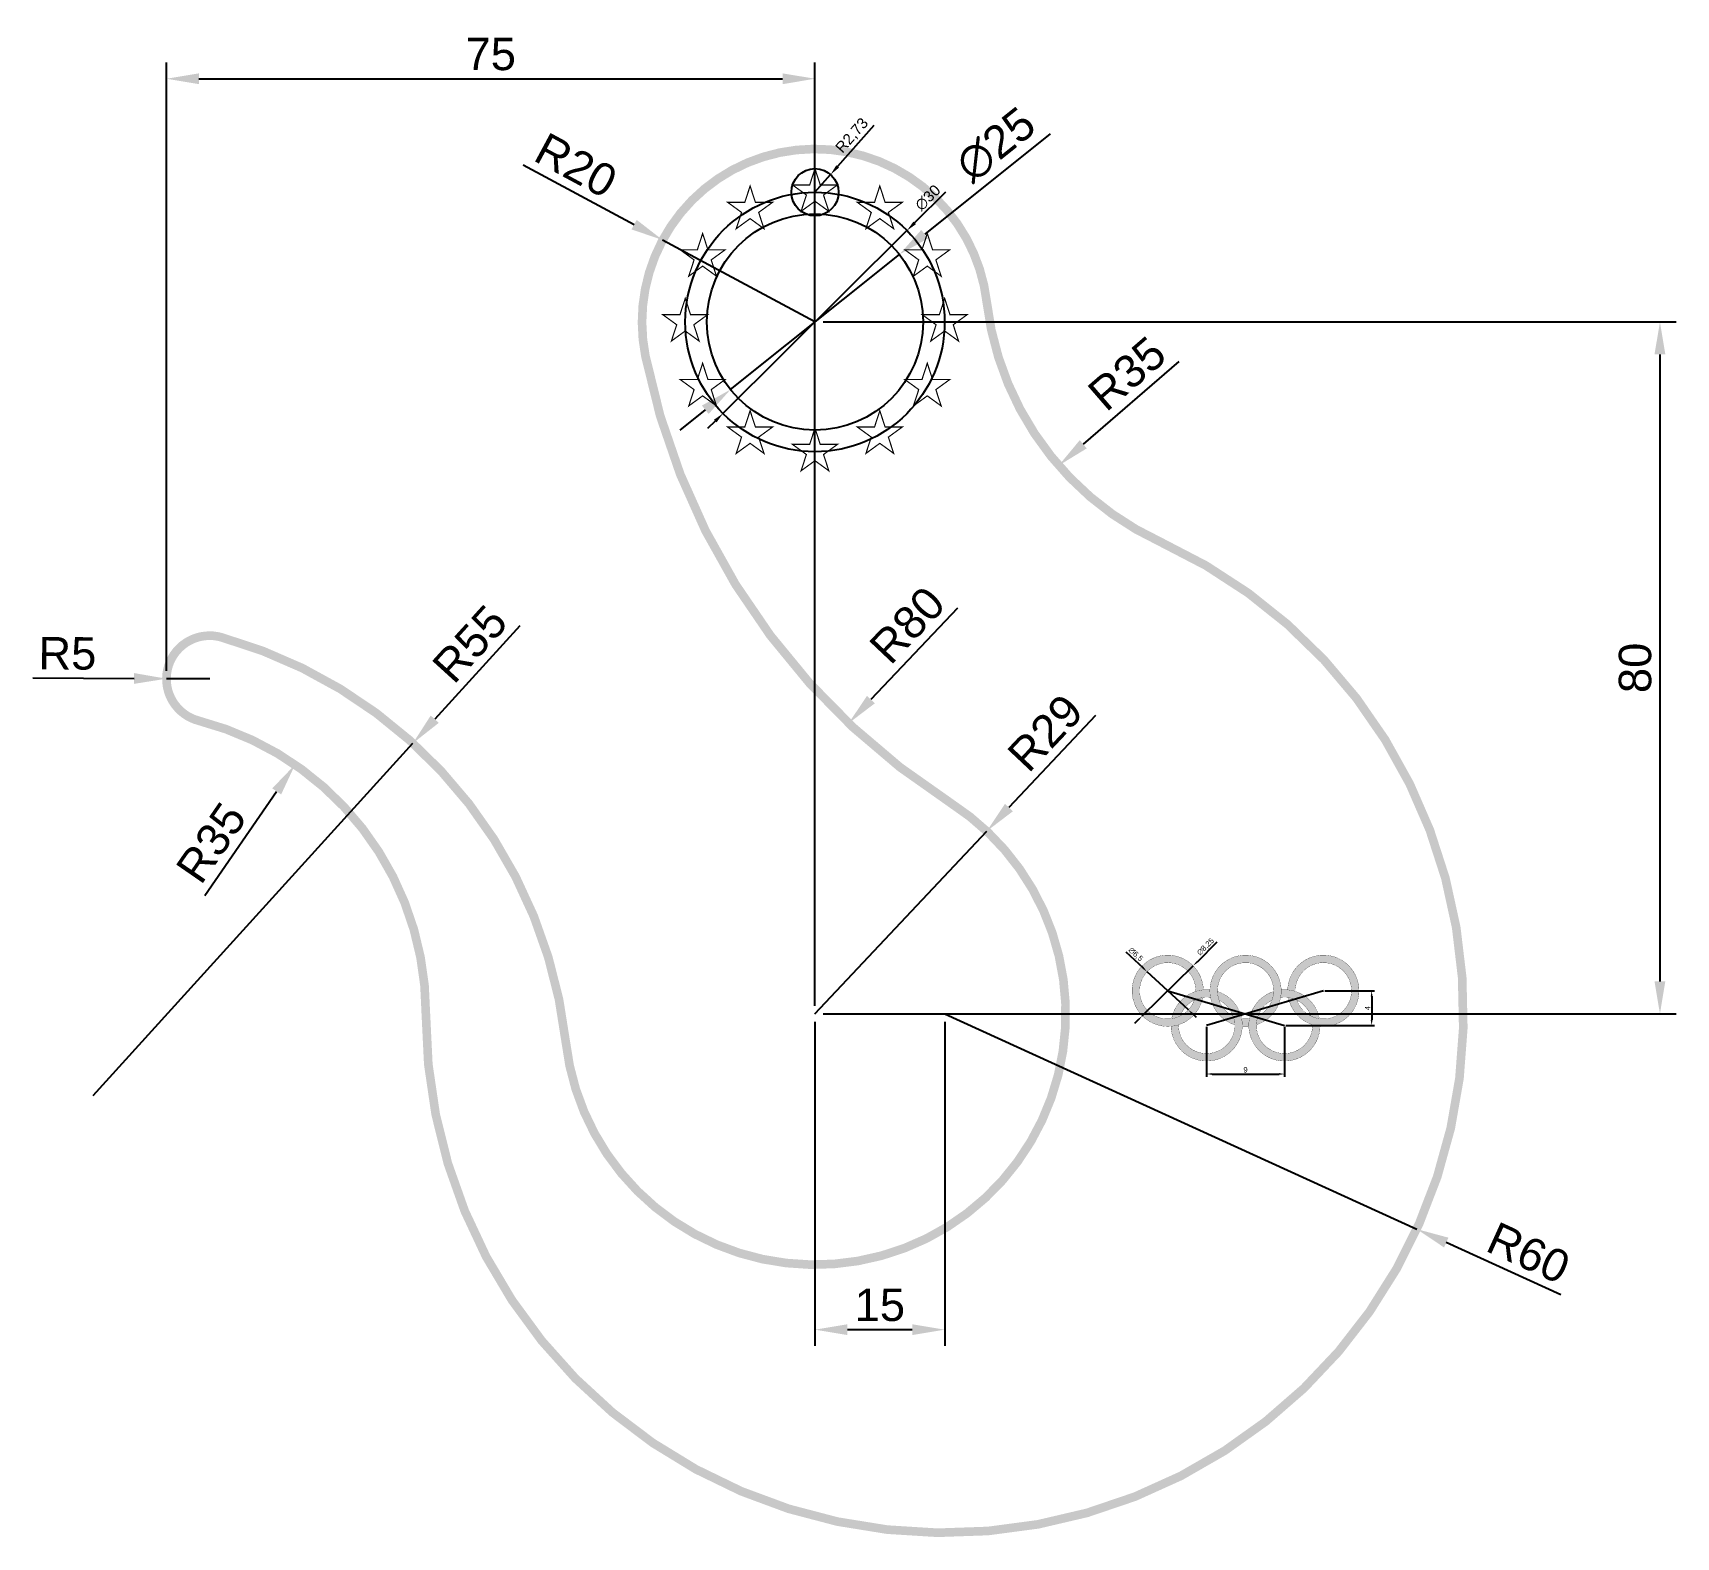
# Model space of a CAD drawing. Header units: millimetres. Extents: x 3011 to 3201, y 1838 to 2012.
import ezdxf

# ---------------------------------------------------------------- set-up
doc = ezdxf.new("R2010")
doc.units = ezdxf.units.MM
doc.layers.add('cotas', color=252, linetype='Continuous')
doc.styles.get("Standard").update_dxf_attribs({"font": 'arial.ttf'})
doc.dimstyles.new('rodrigo_milimetros', dxfattribs={"dimtxt": 2.5, "dimasz": 2.5, "dimexe": 1.25, "dimexo": 0.625, "dimtad": 1, "dimtxsty": 'Standard', "dimcen": 2.5, "dimadec": 0, "dimazin": 0, "dimtfac": 1, "dimtmove": 0, "dimatfit": 3, "dimfxl": 1, "dimarcsym": 0})

# ---------------------------------------------------------------- blocks, each defined once
blk = doc.blocks.new('*D28')
at = {"layer": 'cotas', "color": 0, "lineweight": -2, "transparency": 16777216}
for p, q in [((3102.38, 1978.48), (3201.04, 1978.48)), ((3199.17, 1974.73), (3199.17, 1902.23)), ((3102.38, 1898.48), (3201.04, 1898.48))]:
    blk.add_line(p, q, dxfattribs=at)
at = {"layer": 'cotas', "color": 0, "transparency": 16777216}
for points in [[(3198.54, 1974.73), (3199.79, 1974.73), (3199.17, 1978.48)], [(3198.54, 1902.23), (3199.79, 1902.23), (3199.17, 1898.48)]]:
    blk.add_solid(points, dxfattribs=at)
at = {"layer": 'Defpoints', "color": 0, "transparency": 16777216}
for p in [(3101.45, 1978.48), (3101.45, 1898.48), (3199.17, 1898.48)]:
    blk.add_point(p, dxfattribs=at)
at = {"layer": 'cotas', "color": 0, "transparency": 16777216, "insert": (3196.31, 1938.48), "char_height": 3.75, "attachment_point": 5, "rotation": 90}
blk.add_mtext('80', dxfattribs=at)
blk = doc.blocks.new('*D38')
at = {"layer": 'cotas', "color": 0, "lineweight": -2, "transparency": 16777216}
for p, q in [((3101.45, 1897.54), (3101.45, 1860.09)), ((3116.45, 1897.54), (3116.45, 1860.09)), ((3112.7, 1861.96), (3105.2, 1861.96))]:
    blk.add_line(p, q, dxfattribs=at)
at = {"layer": 'cotas', "color": 0, "transparency": 16777216}
for points in [[(3105.2, 1862.59), (3105.2, 1861.34), (3101.45, 1861.96)], [(3112.7, 1862.59), (3112.7, 1861.34), (3116.45, 1861.96)]]:
    blk.add_solid(points, dxfattribs=at)
at = {"layer": 'Defpoints', "color": 0, "transparency": 16777216}
for p in [(3101.45, 1898.48), (3116.45, 1898.48), (3101.45, 1861.96)]:
    blk.add_point(p, dxfattribs=at)
at = {"layer": 'cotas', "color": 0, "transparency": 16777216, "insert": (3108.95, 1864.81), "char_height": 3.75, "attachment_point": 5}
blk.add_mtext('15', dxfattribs=at)
blk = doc.blocks.new('*D30')
at = {"layer": 'cotas', "color": 0, "lineweight": -2, "transparency": 16777216}
for p, q in [((3026.45, 1938.14), (3026.45, 2008.47)), ((3101.45, 1899.41), (3101.45, 2008.47)), ((3030.2, 2006.6), (3097.7, 2006.6))]:
    blk.add_line(p, q, dxfattribs=at)
at = {"layer": 'cotas', "color": 0, "transparency": 16777216}
for points in [[(3030.2, 2007.22), (3030.2, 2005.97), (3026.45, 2006.6)], [(3097.7, 2007.22), (3097.7, 2005.97), (3101.45, 2006.6)]]:
    blk.add_solid(points, dxfattribs=at)
at = {"layer": 'Defpoints', "color": 0, "transparency": 16777216}
for p in [(3101.45, 2006.6), (3026.45, 1937.21), (3101.45, 1898.48)]:
    blk.add_point(p, dxfattribs=at)
at = {"layer": 'cotas', "color": 0, "transparency": 16777216, "insert": (3063.95, 2009.44), "char_height": 3.75, "attachment_point": 5}
blk.add_mtext('75', dxfattribs=at)
blk = doc.blocks.new('*D36')
at = {"layer": 'cotas', "color": 0, "lineweight": -2, "transparency": 16777216}
for p, q in [((3133.88, 1932.96), (3123.88, 1922.33)), ((3101.45, 1898.48), (3121.31, 1919.6))]:
    blk.add_line(p, q, dxfattribs=at)
at = {"layer": 'cotas', "color": 0, "transparency": 16777216}
blk.add_solid([(3123.43, 1922.76), (3124.34, 1921.9), (3121.31, 1919.6)], dxfattribs=at)
at = {"layer": 'Defpoints', "color": 0, "transparency": 16777216}
for p in [(3121.31, 1919.6), (3101.45, 1898.48)]:
    blk.add_point(p, dxfattribs=at)
at = {"layer": 'cotas', "color": 0, "transparency": 16777216, "insert": (3128.09, 1930.97), "char_height": 3.75, "attachment_point": 5, "rotation": 46.7591}
blk.add_mtext('R29', dxfattribs=at)
blk = doc.blocks.new('*D37')
at = {"layer": 'cotas', "color": 0, "lineweight": -2, "transparency": 16777216}
for p, q in [((3116.45, 1898.48), (3171.04, 1873.59)), ((3187.71, 1865.99), (3174.45, 1872.03))]:
    blk.add_line(p, q, dxfattribs=at)
at = {"layer": 'cotas', "color": 0, "transparency": 16777216}
blk.add_solid([(3174.71, 1872.6), (3174.2, 1871.47), (3171.04, 1873.59)], dxfattribs=at)
at = {"layer": 'Defpoints', "color": 0, "transparency": 16777216}
for p in [(3116.45, 1898.48), (3171.04, 1873.59)]:
    blk.add_point(p, dxfattribs=at)
at = {"layer": 'cotas', "color": 0, "transparency": 16777216, "insert": (3183.97, 1870.83), "char_height": 3.75, "attachment_point": 5, "rotation": 335.4955}
blk.add_mtext('R60', dxfattribs=at)
blk = doc.blocks.new('*D35')
at = {"layer": 'cotas', "color": 0, "lineweight": -2, "transparency": 16777216}
blk.add_line((3117.92, 1945.4), (3107.92, 1934.81), dxfattribs=at)
at = {"layer": 'cotas', "color": 0, "transparency": 16777216}
blk.add_solid([(3107.46, 1935.24), (3108.37, 1934.38), (3105.34, 1932.08)], dxfattribs=at)
at = {"layer": 'Defpoints', "color": 0, "transparency": 16777216}
for p in [(3160.28, 1990.23), (3105.34, 1932.08)]:
    blk.add_point(p, dxfattribs=at)
at = {"layer": 'cotas', "color": 0, "transparency": 16777216, "insert": (3112.13, 1943.43), "char_height": 3.75, "attachment_point": 5, "rotation": 46.6239}
blk.add_mtext('R80', dxfattribs=at)
blk = doc.blocks.new('*D27')
at = {"layer": 'cotas', "color": 0, "lineweight": -2, "transparency": 16777216}
blk.add_line((3143.51, 1973.91), (3132.48, 1964.33), dxfattribs=at)
at = {"layer": 'cotas', "color": 0, "transparency": 16777216}
blk.add_solid([(3132.07, 1964.81), (3132.88, 1963.86), (3129.64, 1961.88)], dxfattribs=at)
at = {"layer": 'Defpoints', "color": 0, "transparency": 16777216}
for p in [(3156.08, 1984.81), (3129.64, 1961.88)]:
    blk.add_point(p, dxfattribs=at)
at = {"layer": 'cotas', "color": 0, "transparency": 16777216, "insert": (3137.54, 1972.51), "char_height": 3.75, "attachment_point": 5, "rotation": 40.9438}
blk.add_mtext('R35', dxfattribs=at)
blk = doc.blocks.new('*D33')
at = {"layer": 'cotas', "color": 0, "lineweight": -2, "transparency": 16777216}
blk.add_line((3030.89, 1912.17), (3039.19, 1924.2), dxfattribs=at)
at = {"layer": 'cotas', "color": 0, "transparency": 16777216}
blk.add_solid([(3038.68, 1924.55), (3039.71, 1923.84), (3041.32, 1927.29)], dxfattribs=at)
at = {"layer": 'Defpoints', "color": 0, "transparency": 16777216}
for p in [(3041.32, 1927.29), (3021.45, 1898.48)]:
    blk.add_point(p, dxfattribs=at)
at = {"layer": 'cotas', "color": 0, "transparency": 16777216, "insert": (3031.63, 1918.26), "char_height": 3.75, "attachment_point": 5, "rotation": 55.4001}
blk.add_mtext('R35', dxfattribs=at)
blk = doc.blocks.new('*D32')
at = {"layer": 'cotas', "color": 0, "lineweight": -2, "transparency": 16777216}
for p, q in [((3067.3, 1943.36), (3057.47, 1932.54)), ((3017.98, 1889.05), (3054.95, 1929.77))]:
    blk.add_line(p, q, dxfattribs=at)
at = {"layer": 'cotas', "color": 0, "transparency": 16777216}
blk.add_solid([(3057.01, 1932.97), (3057.94, 1932.12), (3054.95, 1929.77)], dxfattribs=at)
at = {"layer": 'Defpoints', "color": 0, "transparency": 16777216}
for p in [(3054.95, 1929.77), (3017.98, 1889.05)]:
    blk.add_point(p, dxfattribs=at)
at = {"layer": 'cotas', "color": 0, "transparency": 16777216, "insert": (3061.54, 1941.25), "char_height": 3.75, "attachment_point": 5, "rotation": 47.7547}
blk.add_mtext('R55', dxfattribs=at)
blk = doc.blocks.new('*D34')
at = {"layer": 'cotas', "color": 0, "lineweight": -2, "transparency": 16777216}
for p, q in [((3011, 1937.32), (3022.7, 1937.25)), ((3031.45, 1937.21), (3026.45, 1937.23))]:
    blk.add_line(p, q, dxfattribs=at)
at = {"layer": 'cotas', "color": 0, "transparency": 16777216}
blk.add_solid([(3022.7, 1937.88), (3022.69, 1936.63), (3026.45, 1937.23)], dxfattribs=at)
at = {"layer": 'Defpoints', "color": 0, "transparency": 16777216}
for p in [(3026.45, 1937.23), (3031.45, 1937.21)]:
    blk.add_point(p, dxfattribs=at)
at = {"layer": 'cotas', "color": 0, "transparency": 16777216, "insert": (3014.99, 1940.14), "char_height": 3.75, "attachment_point": 5, "rotation": 359.6859}
blk.add_mtext('R5', dxfattribs=at)
blk = doc.blocks.new('*D29')
at = {"layer": 'cotas', "color": 0, "lineweight": -2, "transparency": 16777216}
for p, q in [((3128.63, 2000.22), (3114.14, 1988.63)), ((3091.69, 1970.67), (3111.21, 1986.28)), ((3088.76, 1968.32), (3085.83, 1965.98))]:
    blk.add_line(p, q, dxfattribs=at)
at = {"layer": 'cotas', "color": 0, "transparency": 16777216}
for points in [[(3113.74, 1989.12), (3114.53, 1988.14), (3111.21, 1986.28)], [(3088.37, 1968.81), (3089.15, 1967.84), (3091.69, 1970.67)]]:
    blk.add_solid(points, dxfattribs=at)
at = {"layer": 'Defpoints', "color": 0, "transparency": 16777216}
for p in [(3111.21, 1986.28), (3091.69, 1970.67)]:
    blk.add_point(p, dxfattribs=at)
at = {"layer": 'cotas', "color": 0, "transparency": 16777216, "insert": (3122.35, 1998.98), "char_height": 3.75, "attachment_point": 5, "rotation": 38.6629}
blk.add_mtext('∅25', dxfattribs=at)
blk = doc.blocks.new('*D31')
at = {"layer": 'cotas', "color": 0, "lineweight": -2, "transparency": 16777216}
for p, q in [((3067.7, 1996.63), (3080.53, 1989.73)), ((3101.45, 1978.48), (3083.83, 1987.95))]:
    blk.add_line(p, q, dxfattribs=at)
at = {"layer": 'cotas', "color": 0, "transparency": 16777216}
blk.add_solid([(3080.83, 1990.28), (3080.23, 1989.18), (3083.83, 1987.95)], dxfattribs=at)
at = {"layer": 'Defpoints', "color": 0, "transparency": 16777216}
for p in [(3083.83, 1987.95), (3101.45, 1978.48)]:
    blk.add_point(p, dxfattribs=at)
at = {"layer": 'cotas', "color": 0, "transparency": 16777216, "insert": (3073.81, 1996.58), "char_height": 3.75, "attachment_point": 5, "rotation": 331.7219}
blk.add_mtext('R20', dxfattribs=at)
blk = doc.blocks.new('*D22')
at = {"layer": 'cotas', "color": 0, "lineweight": -2, "transparency": 16777216}
for p, q in [((3108.25, 2001.2), (3104.07, 1996.46)), ((3101.45, 1993.48), (3103.25, 1995.52))]:
    blk.add_line(p, q, dxfattribs=at)
at = {"layer": 'cotas', "color": 0, "transparency": 16777216}
blk.add_solid([(3103.92, 1996.6), (3104.23, 1996.32), (3103.25, 1995.52)], dxfattribs=at)
at = {"layer": 'Defpoints', "color": 0, "transparency": 16777216}
for p in [(3103.25, 1995.52), (3101.45, 1993.48)]:
    blk.add_point(p, dxfattribs=at)
at = {"layer": 'cotas', "color": 0, "transparency": 16777216, "insert": (3105.78, 2000), "char_height": 1.25, "attachment_point": 5, "rotation": 48.644}
blk.add_mtext('R2,73', dxfattribs=at)
blk = doc.blocks.new('*D21')
at = {"layer": 'cotas', "color": 0, "lineweight": -2, "transparency": 16777216}
for p, q in [((3116.53, 1993.47), (3112.97, 1989.93)), ((3090.81, 1967.9), (3112.09, 1989.05)), ((3089.92, 1967.02), (3089.03, 1966.14))]:
    blk.add_line(p, q, dxfattribs=at)
at = {"layer": 'cotas', "color": 0, "transparency": 16777216}
for points in [[(3112.83, 1990.08), (3113.12, 1989.78), (3112.09, 1989.05)], [(3089.77, 1967.17), (3090.07, 1966.87), (3090.81, 1967.9)]]:
    blk.add_solid(points, dxfattribs=at)
at = {"layer": 'Defpoints', "color": 0, "transparency": 16777216}
for p in [(3112.09, 1989.05), (3090.81, 1967.9)]:
    blk.add_point(p, dxfattribs=at)
at = {"layer": 'cotas', "color": 0, "transparency": 16777216, "insert": (3114.5, 1992.84), "char_height": 1.25, "attachment_point": 5, "rotation": 44.824}
blk.add_mtext('∅30', dxfattribs=at)
blk = doc.blocks.new('*D26')
at = {"layer": 'cotas', "color": 0, "lineweight": -2, "transparency": 16777216}
for p, q in [((3160.4, 1901.14), (3166.14, 1901.14)), ((3165.83, 1900.52), (3165.83, 1897.77)), ((3155.9, 1897.14), (3166.14, 1897.14))]:
    blk.add_line(p, q, dxfattribs=at)
at = {"layer": 'cotas', "color": 0, "transparency": 16777216}
for points in [[(3165.72, 1900.52), (3165.93, 1900.52), (3165.83, 1901.14)], [(3165.72, 1897.77), (3165.93, 1897.77), (3165.83, 1897.14)]]:
    blk.add_solid(points, dxfattribs=at)
at = {"layer": 'Defpoints', "color": 0, "transparency": 16777216}
for p in [(3160.24, 1901.14), (3155.74, 1897.14), (3165.83, 1897.14)]:
    blk.add_point(p, dxfattribs=at)
at = {"layer": 'cotas', "color": 0, "transparency": 16777216, "insert": (3165.36, 1899.14), "char_height": 0.625, "attachment_point": 5, "rotation": 90}
blk.add_mtext('4', dxfattribs=at)
blk = doc.blocks.new('*D25')
at = {"layer": 'cotas', "color": 0, "lineweight": -2, "transparency": 16777216}
for p, q in [((3146.74, 1896.99), (3146.74, 1891.21)), ((3155.74, 1896.99), (3155.74, 1891.21)), ((3147.37, 1891.52), (3155.12, 1891.52))]:
    blk.add_line(p, q, dxfattribs=at)
at = {"layer": 'cotas', "color": 0, "transparency": 16777216}
for points in [[(3147.37, 1891.63), (3147.37, 1891.42), (3146.74, 1891.52)], [(3155.12, 1891.63), (3155.12, 1891.42), (3155.74, 1891.52)]]:
    blk.add_solid(points, dxfattribs=at)
at = {"layer": 'Defpoints', "color": 0, "transparency": 16777216}
for p in [(3146.74, 1897.14), (3155.74, 1897.14), (3155.74, 1891.52)]:
    blk.add_point(p, dxfattribs=at)
at = {"layer": 'cotas', "color": 0, "transparency": 16777216, "insert": (3151.24, 1892), "char_height": 0.625, "attachment_point": 5}
blk.add_mtext('9', dxfattribs=at)
blk = doc.blocks.new('*D23')
at = {"layer": 'cotas', "color": 0, "lineweight": -2, "transparency": 16777216}
for p, q in [((3137.38, 1905.65), (3139.4, 1903.78)), ((3144.63, 1898.93), (3139.86, 1903.35)), ((3145.09, 1898.51), (3145.54, 1898.08))]:
    blk.add_line(p, q, dxfattribs=at)
at = {"layer": 'cotas', "color": 0, "transparency": 16777216}
for points in [[(3139.47, 1903.85), (3139.33, 1903.7), (3139.86, 1903.35)], [(3145.16, 1898.58), (3145.01, 1898.43), (3144.63, 1898.93)]]:
    blk.add_solid(points, dxfattribs=at)
at = {"layer": 'Defpoints', "color": 0, "transparency": 16777216}
for p in [(3139.86, 1903.35), (3144.63, 1898.93)]:
    blk.add_point(p, dxfattribs=at)
at = {"layer": 'cotas', "color": 0, "transparency": 16777216, "insert": (3138.53, 1905.33), "char_height": 0.625, "attachment_point": 5, "rotation": 317.1618}
blk.add_mtext('∅6,5', dxfattribs=at)
blk = doc.blocks.new('*D24')
at = {"layer": 'cotas', "color": 0, "lineweight": -2, "transparency": 16777216}
for p, q in [((3147.94, 1906.75), (3145.63, 1904.47)), ((3139.3, 1898.25), (3145.18, 1904.04)), ((3138.86, 1897.81), (3138.41, 1897.37))]:
    blk.add_line(p, q, dxfattribs=at)
at = {"layer": 'cotas', "color": 0, "transparency": 16777216}
for points in [[(3145.56, 1904.55), (3145.7, 1904.4), (3145.18, 1904.04)], [(3138.79, 1897.88), (3138.93, 1897.74), (3139.3, 1898.25)]]:
    blk.add_solid(points, dxfattribs=at)
at = {"layer": 'Defpoints', "color": 0, "transparency": 16777216}
for p in [(3145.18, 1904.04), (3139.3, 1898.25)]:
    blk.add_point(p, dxfattribs=at)
at = {"layer": 'cotas', "color": 0, "transparency": 16777216, "insert": (3146.63, 1906.22), "char_height": 0.625, "attachment_point": 5, "rotation": 44.5439}
blk.add_mtext('∅8,25', dxfattribs=at)

msp = doc.modelspace()

# ---------------------------------------------------------------- hatches: boundary and pattern name
h = msp.add_hatch(color=4)
h.dxf.hatch_style = 1
h.paths.add_polyline_path([(3146.294, 1900.361, 0.0799106), (3145.308, 1900.057, -12.5139785), (3145.493, 1901.073, -0.0542232), (3146.368, 1901.25, 18.4422942)])
at = {"true_color": 0x636466}
h = msp.add_hatch(color=251, dxfattribs=at)
h.dxf.hatch_style = 1
h.paths.add_polyline_path([(3149.993, 1897.211, 0.0799106), (3149.808, 1898.227, -4.2924762), (3152.68, 1898.227, 0.0799106), (3152.495, 1897.211, 6.4408544)])
h.paths.add_polyline_path([(3151.694, 1897.923, -0.0695126), (3150.794, 1897.923, -0.0542232), (3150.868, 1897.034, 0.0457207), (3151.62, 1897.034, -0.0542232)])
at = {"true_color": 0xed1f24}
h = msp.add_hatch(color=240, dxfattribs=at)
h.dxf.hatch_style = 1
h.paths.add_polyline_path([(3156.12, 1901.25, -0.0542232), (3156.995, 1901.073, -12.5139785), (3157.18, 1900.057, 0.0799106), (3156.194, 1900.361, 18.4422942)])
at = {"true_color": 0xf1eb1f}
h = msp.add_hatch(color=2, dxfattribs=at)
h.dxf.hatch_style = 1
h.paths.add_polyline_path([(3143.495, 1897.211, -0.0542232), (3142.62, 1897.034, 1.9385477), (3147.995, 1901.073, 0.0799106), (3148.18, 1900.057, -1.8226036)])
h.paths.add_polyline_path([(3142.694, 1897.923, 0.0799106), (3143.68, 1898.227, -0.3563671), (3147.194, 1900.361, -0.0542232), (3147.12, 1901.25, 0.3854571)])
at = {"true_color": 0x139b48}
h = msp.add_hatch(color=114, dxfattribs=at)
h.dxf.hatch_style = 1
h.paths.add_polyline_path([(3158.808, 1898.227, 0.0799106), (3159.794, 1897.923, 0.3854571), (3155.368, 1901.25, -0.0542232), (3155.294, 1900.361, -0.3563671)])
h.paths.add_polyline_path([(3159.867, 1897.034, -0.0542232), (3158.993, 1897.211, -1.8226036), (3154.308, 1900.057, 0.0799106), (3154.493, 1901.073, 1.9385477)])

# ---------------------------------------------------------------- linework, layer by layer
msp.add_line((3130.446, 1898.475), (3176.446, 1898.475))
at = {"const_width": 1}
msp.add_lwpolyline([(3030.196, 1932.364, -0.3419987), (3056.446, 1898.475, 1.8292327), (3141.478, 1953.004, -0.2619977), (3121.313, 1980.78, 1.0417225), (3081.834, 1974.557, 0.2035943), (3117.1, 1922.888, -1.5832317), (3072.629, 1895.223, 0.305404), (3032.793, 1942.02, 1.0100952)], format="xyb", close=True, dxfattribs=at)
at = {"const_width": 0.136}
for points in [[(3101.446, 1996.203), (3100.834, 1994.318), (3098.853, 1994.318), (3100.456, 1993.153), (3099.843, 1991.269), (3101.446, 1992.434), (3103.05, 1991.269), (3102.437, 1993.153), (3104.04, 1994.318), (3102.059, 1994.318), (3101.446, 1996.203)], [(3093.946, 1994.193), (3093.334, 1992.309), (3091.353, 1992.309), (3092.956, 1991.144), (3092.343, 1989.259), (3093.946, 1990.424), (3095.55, 1989.259), (3094.937, 1991.144), (3096.54, 1992.309), (3094.559, 1992.309), (3093.946, 1994.193)], [(3108.946, 1994.193), (3108.334, 1992.309), (3106.353, 1992.309), (3107.956, 1991.144), (3107.343, 1989.259), (3108.946, 1990.424), (3110.55, 1989.259), (3109.937, 1991.144), (3111.54, 1992.309), (3109.559, 1992.309), (3108.946, 1994.193)], [(3088.456, 1988.703), (3087.844, 1986.818), (3085.862, 1986.818), (3087.465, 1985.653), (3086.853, 1983.769), (3088.456, 1984.934), (3090.059, 1983.769), (3089.447, 1985.653), (3091.05, 1986.818), (3089.068, 1986.818), (3088.456, 1988.703)], [(3114.437, 1988.703), (3113.825, 1986.818), (3111.843, 1986.818), (3113.446, 1985.653), (3112.834, 1983.769), (3114.437, 1984.934), (3116.04, 1983.769), (3115.428, 1985.653), (3117.031, 1986.818), (3115.049, 1986.818), (3114.437, 1988.703)], [(3086.446, 1981.203), (3085.834, 1979.318), (3083.853, 1979.318), (3085.456, 1978.153), (3084.843, 1976.269), (3086.446, 1977.434), (3088.05, 1976.269), (3087.437, 1978.153), (3089.04, 1979.318), (3087.059, 1979.318), (3086.446, 1981.203)], [(3116.446, 1981.203), (3115.834, 1979.318), (3113.853, 1979.318), (3115.456, 1978.153), (3114.843, 1976.269), (3116.446, 1977.434), (3118.05, 1976.269), (3117.437, 1978.153), (3119.04, 1979.318), (3117.059, 1979.318), (3116.446, 1981.203)], [(3088.456, 1973.703), (3087.844, 1971.818), (3085.862, 1971.818), (3087.465, 1970.653), (3086.853, 1968.769), (3088.456, 1969.934), (3090.059, 1968.769), (3089.447, 1970.653), (3091.05, 1971.818), (3089.068, 1971.818), (3088.456, 1973.703)], [(3114.437, 1973.703), (3113.825, 1971.818), (3111.843, 1971.818), (3113.446, 1970.653), (3112.834, 1968.769), (3114.437, 1969.934), (3116.04, 1968.769), (3115.428, 1970.653), (3117.031, 1971.818), (3115.049, 1971.818), (3114.437, 1973.703)], [(3093.946, 1968.212), (3093.334, 1966.328), (3091.353, 1966.328), (3092.956, 1965.163), (3092.343, 1963.279), (3093.946, 1964.443), (3095.55, 1963.279), (3094.937, 1965.163), (3096.54, 1966.328), (3094.559, 1966.328), (3093.946, 1968.212)], [(3108.946, 1968.212), (3108.334, 1966.328), (3106.353, 1966.328), (3107.956, 1965.163), (3107.343, 1963.279), (3108.946, 1964.443), (3110.55, 1963.279), (3109.937, 1965.163), (3111.54, 1966.328), (3109.559, 1966.328), (3108.946, 1968.212)], [(3101.446, 1966.203), (3100.834, 1964.318), (3098.853, 1964.318), (3100.456, 1963.153), (3099.843, 1961.269), (3101.446, 1962.434), (3103.05, 1961.269), (3102.437, 1963.153), (3104.04, 1964.318), (3102.059, 1964.318), (3101.446, 1966.203)]]:
    msp.add_lwpolyline(points, dxfattribs=at)
at = {"const_width": 0.025}
for points in [[(3146.368, 1901.25, 18.4422942), (3146.294, 1900.361)], [(3145.493, 1901.073, 12.5139785), (3145.308, 1900.057)], [(3152.68, 1898.227, 4.2924762), (3149.808, 1898.227)], [(3156.194, 1900.361, 18.4422942), (3156.12, 1901.25)], [(3157.18, 1900.057, 12.5139785), (3156.995, 1901.073)], [(3142.62, 1897.034, 1.9385477), (3147.995, 1901.073)], [(3147.12, 1901.25, 0.3854571), (3142.694, 1897.923)], [(3154.493, 1901.073, 1.9385477), (3159.867, 1897.034)], [(3159.794, 1897.923, 0.3854571), (3155.368, 1901.25)], [(3143.495, 1897.211, 1.8226036), (3148.18, 1900.057)], [(3147.194, 1900.361, 0.3563671), (3143.68, 1898.227)], [(3154.308, 1900.057, 1.8226036), (3158.993, 1897.211)], [(3158.808, 1898.227, 0.3563671), (3155.294, 1900.361)], [(3150.794, 1897.923, 0.0695126), (3151.694, 1897.923)], [(3150.868, 1897.034, 0.0457207), (3151.62, 1897.034)]]:
    msp.add_lwpolyline(points, format="xyb", dxfattribs=at)
at = {"lineweight": 100, "const_width": 0.025}
msp.add_lwpolyline([(3152.495, 1897.211, 6.4408544), (3149.993, 1897.211)], format="xyb", dxfattribs=at)
msp.add_circle((3101.446, 1978.475), 12.5)
at = {"layer": 'cotas'}
for p, q in [((3142.244, 1901.142), (3155.744, 1897.142)), ((3160.244, 1901.142), (3146.744, 1897.142))]:
    msp.add_line(p, q, dxfattribs=at)
for centre, radius in [((3101.446, 1993.475), 2.727), ((3101.446, 1978.475), 15)]:
    msp.add_circle(centre, radius, dxfattribs=at)

# ---------------------------------------------------------------- dimensions: what is measured, and where the dimension line sits
for base, p1, p2, picture, middle in [((3101.446, 2006.597), (3026.446, 1937.205), (3101.446, 1898.475), '*D30', (3063.946, 2009.441)), ((3101.446, 1861.961), (3116.446, 1898.475), (3101.446, 1898.475), '*D38', (3108.946, 1864.813)), ((3155.744, 1891.524), (3146.744, 1897.142), (3155.744, 1897.142), '*D25', (3151.244, 1892))]:
    dim = msp.add_linear_dim(base=base, p1=p1, p2=p2, dimstyle='rodrigo_milimetros', dxfattribs=at)
    dim.commit()
    dim.dimension.update_dxf_attribs({"geometry": picture, "text_midpoint": middle})
dim = msp.add_diameter_dim_2p(p1=(3091.686, 1970.666), p2=(3111.207, 1986.285), dimstyle='rodrigo_milimetros', dxfattribs=at)
dim.commit()
dim.dimension.update_dxf_attribs({"geometry": '*D29', "text_midpoint": (3124.193, 1996.674), "dimtype": 163})
for center, mpoint, picture, middle in [((3101.446, 1993.475), (3103.248, 1995.523), '*D22', (3105.776, 2000.004)), ((3101.446, 1978.475), (3083.833, 1987.95), '*D31', (3073.814, 1996.579)), ((3017.977, 1889.054), (3054.953, 1929.769), '*D32', (3061.542, 1941.254)), ((3031.446, 1937.205), (3026.447, 1937.233), '*D34', (3014.987, 1940.14)), ((3101.446, 1898.475), (3121.313, 1919.601), '*D36', (3130.166, 1929.014)), ((3116.446, 1898.475), (3171.042, 1873.589), '*D37', (3182.791, 1868.234))]:
    dim = msp.add_radius_dim(center=center, mpoint=mpoint, dimstyle='rodrigo_milimetros', dxfattribs=at)
    dim.commit()
    dim.dimension.update_dxf_attribs({"geometry": picture, "text_midpoint": middle})
for p1, p2, picture, middle in [((3090.807, 1967.901), (3112.086, 1989.049), '*D21', (3114.501, 1992.84)), ((3144.627, 1898.932), (3139.861, 1903.352), '*D23', (3138.53, 1905.325)), ((3139.304, 1898.249), (3145.184, 1904.036), '*D24', (3146.628, 1906.218))]:
    dim = msp.add_diameter_dim_2p(p1=p1, p2=p2, dimstyle='rodrigo_milimetros', dxfattribs=at)
    dim.commit()
    dim.dimension.update_dxf_attribs({"geometry": picture, "text_midpoint": middle})
for center, mpoint, picture, middle in [((3160.283, 1990.232), (3105.341, 1932.083), '*D35', (3114.208, 1941.468)), ((3156.08, 1984.813), (3129.643, 1961.877), '*D27', (3139.411, 1970.351)), ((3021.446, 1898.475), (3041.321, 1927.285), '*D33', (3033.978, 1916.64))]:
    dim = msp.add_radius_dim(center=center, mpoint=mpoint, dimstyle='rodrigo_milimetros', dxfattribs=at)
    dim.commit()
    dim.dimension.update_dxf_attribs({"geometry": picture, "text_midpoint": middle, "dimtype": 164})
for base, p1, p2, picture, middle in [((3199.166, 1898.475), (3101.446, 1978.475), (3101.446, 1898.475), '*D28', (3196.314, 1938.475)), ((3165.826, 1897.142), (3160.244, 1901.142), (3155.744, 1897.142), '*D26', (3165.357, 1899.142))]:
    dim = msp.add_linear_dim(base=base, p1=p1, p2=p2, angle=90, dimstyle='rodrigo_milimetros', dxfattribs=at)
    dim.commit()
    dim.dimension.update_dxf_attribs({"geometry": picture, "text_midpoint": middle})

doc.saveas('drawing.dxf')
